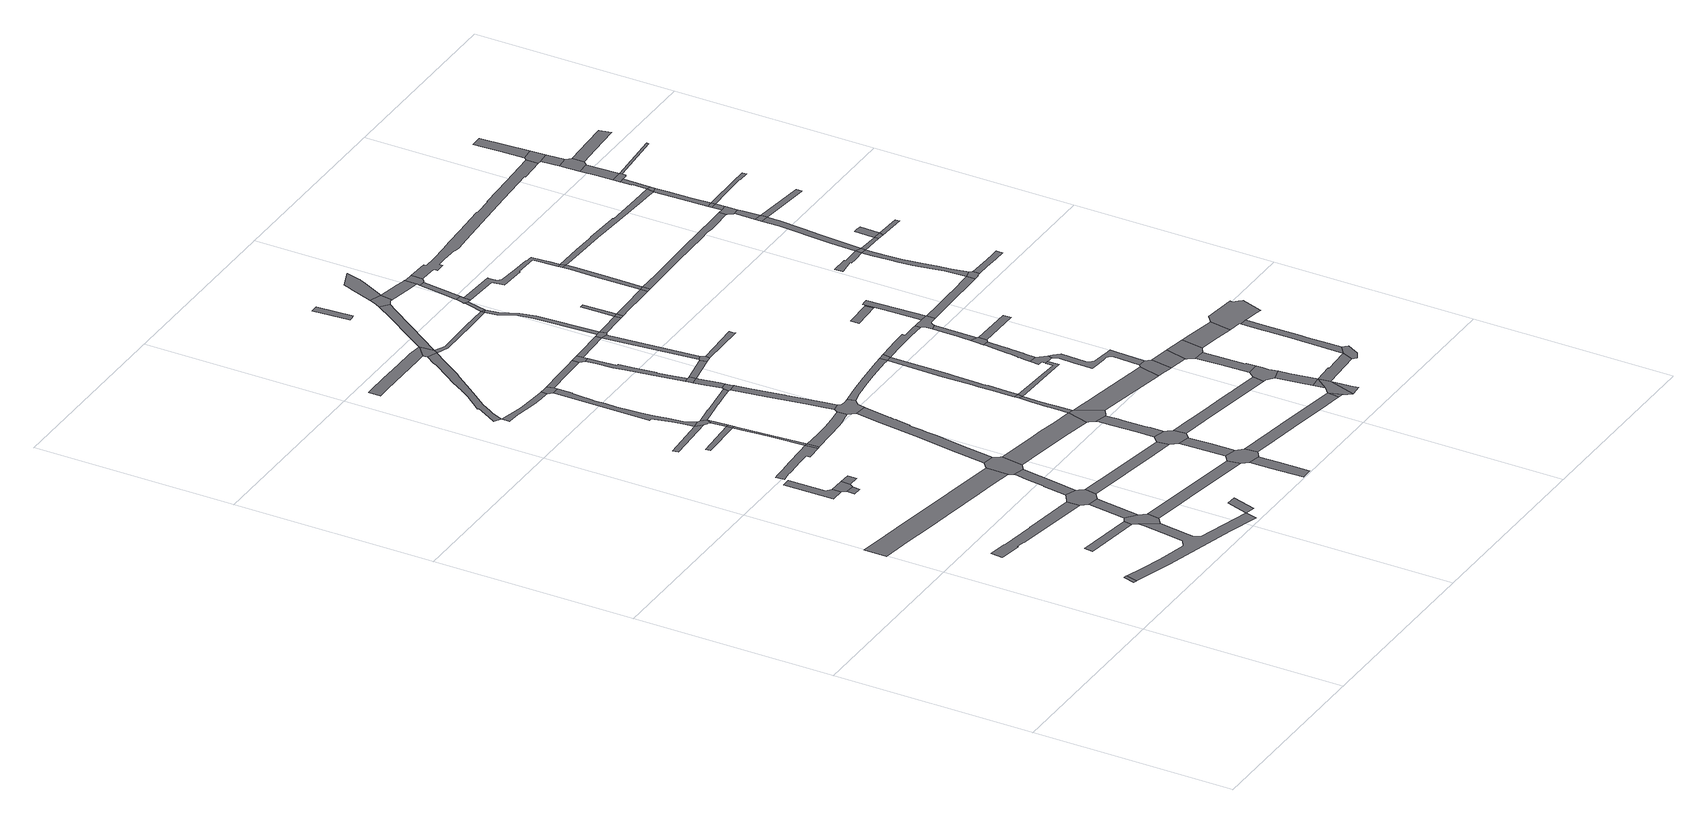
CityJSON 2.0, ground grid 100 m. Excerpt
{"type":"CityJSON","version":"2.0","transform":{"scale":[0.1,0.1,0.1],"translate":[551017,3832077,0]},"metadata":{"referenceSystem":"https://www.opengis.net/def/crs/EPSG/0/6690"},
"CityObjects":{
"road1":{"type":"Road","geometry":[{"type":"MultiSurface","lod":"1","boundaries":[[[0,1,2,3,4,5]]]}]},
"road2":{"type":"Road","attributes":{"RoadStructureAttribute.sectionType":"1"},"geometry":[{"type":"MultiSurface","lod":"1","boundaries":[[[6,7,8,9,10,11,12,13,14,15,16,17,18,19,20]]]}]},
"road3":{"type":"Road","attributes":{"RoadStructureAttribute.sectionType":"1"},"geometry":[{"type":"MultiSurface","lod":"1","boundaries":[[[21,22,23,24]]]}]},
"road4":{"type":"Road","attributes":{"RoadStructureAttribute.sectionType":"1"},"geometry":[{"type":"MultiSurface","lod":"1","boundaries":[[[25,26,27,28,29,30,31,3,2,32,33,34,35,36,37,38,39,40,41,42]]]}]},
"road5":{"type":"Road","attributes":{"RoadStructureAttribute.sectionType":"1"},"geometry":[{"type":"MultiSurface","lod":"1","boundaries":[[[43,44,45,46,47,48,49,50,51,52,53,54,55,56,57]]]}]},
"road6":{"type":"Road","attributes":{"RoadStructureAttribute.sectionType":"1"},"geometry":[{"type":"MultiSurface","lod":"1","boundaries":[[[58,59,60,61,62,63]]]}]},
"road7":{"type":"Road","geometry":[{"type":"MultiSurface","lod":"1","boundaries":[[[64,65,66,67]]]}]},
"road8":{"type":"Road","geometry":[{"type":"MultiSurface","lod":"1","boundaries":[[[63,62,64,67,68,69]]]}]},
"road9":{"type":"Road","geometry":[{"type":"MultiSurface","lod":"1","boundaries":[[[70,24,23,25,42,71,72,73]]]}]},
"road10":{"type":"Road","attributes":{"RoadStructureAttribute.sectionType":"1"},"geometry":[{"type":"MultiSurface","lod":"1","boundaries":[[[74,75,69,68]]]}]},
"road11":{"type":"Road","attributes":{"RoadStructureAttribute.sectionType":"1"},"geometry":[{"type":"MultiSurface","lod":"1","boundaries":[[[76,77,70,73,78]]]}]},
"road12":{"type":"Road","geometry":[{"type":"MultiSurface","lod":"1","boundaries":[[[79,80,81,20,19,76,78,82,83,84,85,86]]]}]},
"road13":{"type":"Road","attributes":{"RoadStructureAttribute.sectionType":"1"},"geometry":[{"type":"MultiSurface","lod":"1","boundaries":[[[87,88,89,90,91,92,93,94,95,96,97,98,99]]]}]},
"road14":{"type":"Road","geometry":[{"type":"MultiSurface","lod":"1","boundaries":[[[100,101,37,102]]]}]},
"road15":{"type":"Road","attributes":{"RoadStructureAttribute.sectionType":"1"},"geometry":[{"type":"MultiSurface","lod":"1","boundaries":[[[103,104,105,106,107,79,86,108,109]]]}]},
"road16":{"type":"Road","attributes":{"RoadStructureAttribute.sectionType":"1"},"geometry":[{"type":"MultiSurface","lod":"1","boundaries":[[[110,111,112,113]]]}]},
"road17":{"type":"Road","geometry":[{"type":"MultiSurface","lod":"1","boundaries":[[[114,115,116,117,118]]]}]},
"road18":{"type":"Road","attributes":{"RoadStructureAttribute.sectionType":"1"},"geometry":[{"type":"MultiSurface","lod":"1","boundaries":[[[119,120,121,72,71,122,123,124,125,126]]]}]},
"road19":{"type":"Road","geometry":[{"type":"MultiSurface","lod":"1","boundaries":[[[87,99,127,128]]]}]},
"road20":{"type":"Road","geometry":[{"type":"MultiSurface","lod":"1","boundaries":[[[129,130,57,56,131,103,109,132,133,134,135,136,137]]]}]},
"road21":{"type":"Road","attributes":{"RoadStructureAttribute.sectionType":"1"},"geometry":[{"type":"MultiSurface","lod":"1","boundaries":[[[138,139,140,118,141,142,143,87,128]]]}]},
"road22":{"type":"Road","attributes":{"RoadStructureAttribute.sectionType":"1"},"geometry":[{"type":"MultiSurface","lod":"1","boundaries":[[[144,145,146,147,148,149,150,151,152,153,154,155,156,157,158,159,160,161,162]]]}]},
"road23":{"type":"Road","geometry":[{"type":"MultiSurface","lod":"1","boundaries":[[[163,110,113,164,165,166,167,168,169,170]]]}]},
"road24":{"type":"Road","geometry":[{"type":"MultiSurface","lod":"1","boundaries":[[[171,114,118,140]]]}]},
"road25":{"type":"Road","attributes":{"RoadStructureAttribute.sectionType":"1"},"geometry":[{"type":"MultiSurface","lod":"1","boundaries":[[[169,168,114,171]]]}]},
"road26":{"type":"Road","attributes":{"RoadStructureAttribute.sectionType":"1"},"geometry":[{"type":"MultiSurface","lod":"1","boundaries":[[[172,173,83,82,174,175,176,177,178]]]}]},
"road27":{"type":"Road","attributes":{"RoadStructureAttribute.sectionType":"1"},"geometry":[{"type":"MultiSurface","lod":"1","boundaries":[[[179,180,181,182,183,110,163,184,185,186,187,188,189,190,191,192,193,194,195,196,197,198,199]]]}]},
"road28":{"type":"Road","attributes":{"RoadStructureAttribute.sectionType":"1"},"geometry":[{"type":"MultiSurface","lod":"1","boundaries":[[[200,201,202,203,128,127,204,205,206,207]]]}]},
"road29":{"type":"Road","attributes":{"RoadStructureAttribute.sectionType":"1"},"geometry":[{"type":"MultiSurface","lod":"1","boundaries":[[[208,209,210,211,212,213,214,215,216,217,218,219,220,221,222,223,224,149,225,226,227,228,229,230,231,232,233,234,235]]]}]},
"road30":{"type":"Road","attributes":{"RoadStructureAttribute.sectionType":"1"},"geometry":[{"type":"MultiSurface","lod":"1","boundaries":[[[236,237,238,239,240,129,137,241,242,243,244,245,246,247,248,249,250,251,252,253,254]]]}]},
"road31":{"type":"Road","geometry":[{"type":"MultiSurface","lod":"1","boundaries":[[[255,162,161,179,199,256,257]]]}]},
"road32":{"type":"Road","attributes":{"RoadStructureAttribute.sectionType":"1"},"geometry":[{"type":"MultiSurface","lod":"1","boundaries":[[[258,259,260,261,262,263,264,265,266,267,268]]]}]},
"road33":{"type":"Road","attributes":{"RoadStructureAttribute.sectionType":"1"},"geometry":[{"type":"MultiSurface","lod":"1","boundaries":[[[269,270,271,272,273,170,169,274,275,276,277,278,279]]]}]},
"road34":{"type":"Road","attributes":{"RoadStructureAttribute.sectionType":"1"},"geometry":[{"type":"MultiSurface","lod":"1","boundaries":[[[280,281,282,283,284,285,286,287]]]}]},
"road35":{"type":"Road","attributes":{"RoadStructureAttribute.sectionType":"1"},"geometry":[{"type":"MultiSurface","lod":"1","boundaries":[[[288,289,290,291,135,134,292,293,294,295,296]]]}]},
"road36":{"type":"Road","geometry":[{"type":"MultiSurface","lod":"1","boundaries":[[[297,126,125,280,287,298,299,300]]]}]},
"road37":{"type":"Road","geometry":[{"type":"MultiSurface","lod":"1","boundaries":[[[301,302,303,304,305,306,200,207,236,254,307,308,309,310,311]]]}]},
"road38":{"type":"Road","attributes":{"RoadStructureAttribute.sectionType":"1"},"geometry":[{"type":"MultiSurface","lod":"1","boundaries":[[[312,313,297,300,314,315]]]}]},
"road39":{"type":"Road","attributes":{"RoadStructureAttribute.sectionType":"1"},"geometry":[{"type":"MultiSurface","lod":"1","boundaries":[[[316,317,318,319,320,321,257,256,322,323]]]}]},
"road40":{"type":"Road","attributes":{"RoadStructureAttribute.sectionType":"1"},"geometry":[{"type":"MultiSurface","lod":"1","boundaries":[[[324,325,326,327,328,329,330,331,332,333,334,335,336,337,338,339,305,304]]]}]},
"road41":{"type":"Road","geometry":[{"type":"MultiSurface","lod":"1","boundaries":[[[340,341,342,178,177,312,315,343,344,345,346,347]]]}]},
"road42":{"type":"Road","geometry":[{"type":"MultiSurface","lod":"1","boundaries":[[[348,349,350,269,279,351,352,353,332,331]]]}]},
"road43":{"type":"Road","geometry":[{"type":"MultiSurface","lod":"1","boundaries":[[[268,267,208,235,354,355]]]}]},
"road44":{"type":"Road","attributes":{"RoadStructureAttribute.sectionType":"1"},"geometry":[{"type":"MultiSurface","lod":"1","boundaries":[[[356,357,358,359,360,361,362,350,349]]]}]},
"road45":{"type":"Road","geometry":[{"type":"MultiSurface","lod":"1","boundaries":[[[363,364,365,366,367,360,359]]]}]},
"road46":{"type":"Road","attributes":{"RoadStructureAttribute.sectionType":"1"},"geometry":[{"type":"MultiSurface","lod":"1","boundaries":[[[368,369,370,371,372,373,340,347,374,375,376,377,378]]]}]},
"road47":{"type":"Road","attributes":{"RoadStructureAttribute.sectionType":"1"},"geometry":[{"type":"MultiSurface","lod":"1","boundaries":[[[379,380,381,382,383,384,385,386,387,388,389,390,391,392,366,365]]]}]},
"road48":{"type":"Road","geometry":[{"type":"MultiSurface","lod":"1","boundaries":[[[393,316,323,387,386,394]]]}]},
"road49":{"type":"Road","geometry":[{"type":"MultiSurface","lod":"1","boundaries":[[[296,295,395,368,378,396,397,398,399]]]}]},
"road50":{"type":"Road","attributes":{"RoadStructureAttribute.sectionType":"1"},"geometry":[{"type":"MultiSurface","lod":"1","boundaries":[[[400,363,359,401]]]}]},
"road51":{"type":"Road","attributes":{"RoadStructureAttribute.sectionType":"1"},"geometry":[{"type":"MultiSurface","lod":"1","boundaries":[[[402,403,404,405,406,407,296,399,408,409,410,411,412]]]}]},
"road52":{"type":"Road","attributes":{"RoadStructureAttribute.sectionType":"1"},"geometry":[{"type":"MultiSurface","lod":"1","boundaries":[[[413,414,415,416,417,311,310,418,419,420,421,422,423,424,425,426]]]}]},
"road53":{"type":"Road","geometry":[{"type":"MultiSurface","lod":"1","boundaries":[[[427,402,412,428]]]}]},
"road54":{"type":"Road","attributes":{"RoadStructureAttribute.sectionType":"1"},"geometry":[{"type":"MultiSurface","lod":"1","boundaries":[[[429,430,431,393,394,432,433]]]}]},
"road55":{"type":"Road","attributes":{"RoadStructureAttribute.sectionType":"1"},"geometry":[{"type":"MultiSurface","lod":"1","boundaries":[[[434,435,436,268,355,437,438,439,440,441,442]]]}]},
"road56":{"type":"Road","attributes":{"RoadStructureAttribute.sectionType":"1"},"geometry":[{"type":"MultiSurface","lod":"1","boundaries":[[[443,444,355,354,445,446,447,448]]]}]},
"road57":{"type":"Road","geometry":[{"type":"MultiSurface","lod":"1","boundaries":[[[449,450,400,401,451,452]]]}]},
"road58":{"type":"Road","attributes":{"RoadStructureAttribute.sectionType":"1"},"geometry":[{"type":"MultiSurface","lod":"1","boundaries":[[[453,454,455,456,299,298,457,458,459,460,461]]]}]},
"road59":{"type":"Road","geometry":[{"type":"MultiSurface","lod":"1","boundaries":[[[462,463,464,465,466,467]]]}]},
"road60":{"type":"Road","attributes":{"RoadStructureAttribute.sectionType":"1"},"geometry":[{"type":"MultiSurface","lod":"1","boundaries":[[[433,450,449,468,469]]]}]},
"road61":{"type":"Road","attributes":{"RoadStructureAttribute.sectionType":"1"},"geometry":[{"type":"MultiSurface","lod":"1","boundaries":[[[470,471,472,473,474,475,476,426,477,478,479,480,481,482,427,428]]]}]},
"road62":{"type":"Road","attributes":{"RoadStructureAttribute.sectionType":"1"},"geometry":[{"type":"MultiSurface","lod":"1","boundaries":[[[483,484,485,486,487,488,489,490,344,343,491,492,493,494,495]]]}]},
"road63":{"type":"Road","geometry":[{"type":"MultiSurface","lod":"1","boundaries":[[[496,497,429,433,469,498]]]}]},
"road64":{"type":"Road","attributes":{"RoadStructureAttribute.sectionType":"1"},"geometry":[{"type":"MultiSurface","lod":"1","boundaries":[[[499,500,501,502,399,398,503,504,505]]]}]},
"road65":{"type":"Road","geometry":[{"type":"MultiSurface","lod":"1","boundaries":[[[506,507,508,509,452,451]]]}]},
"road66":{"type":"Road","attributes":{"RoadStructureAttribute.sectionType":"1"},"geometry":[{"type":"MultiSurface","lod":"1","boundaries":[[[510,511,428,412,512,513]]]}]},
"road67":{"type":"Road","attributes":{"RoadStructureAttribute.sectionType":"1"},"geometry":[{"type":"MultiSurface","lod":"1","boundaries":[[[514,515,516,517,447,518,519,520,521,497,496]]]}]},
"road68":{"type":"Road","geometry":[{"type":"MultiSurface","lod":"1","boundaries":[[[522,523,434,442,524,525,526]]]}]},
"road69":{"type":"Road","geometry":[{"type":"MultiSurface","lod":"1","boundaries":[[[527,413,426,476]]]}]},
"road70":{"type":"Road","geometry":[{"type":"MultiSurface","lod":"1","boundaries":[[[448,447,517]]]}]},
"road71":{"type":"Road","attributes":{"RoadStructureAttribute.sectionType":"1"},"geometry":[{"type":"MultiSurface","lod":"1","boundaries":[[[528,529,496,498,530,531]]]}]},
"road72":{"type":"Road","attributes":{"RoadStructureAttribute.sectionType":"1"},"geometry":[{"type":"MultiSurface","lod":"1","boundaries":[[[532,533,448,517,534]]]}]},
"road73":{"type":"Road","geometry":[{"type":"MultiSurface","lod":"1","boundaries":[[[535,536,537,538,532,534,539,540,541]]]}]},
"road74":{"type":"Road","attributes":{"RoadStructureAttribute.sectionType":"1"},"geometry":[{"type":"MultiSurface","lod":"1","boundaries":[[[542,543,544,545,546,547,548,549,550,551,552,553,554,522,526]]]}]},
"road75":{"type":"Road","geometry":[{"type":"MultiSurface","lod":"1","boundaries":[[[555,528,531,556]]]}]},
"road76":{"type":"Road","attributes":{"RoadStructureAttribute.sectionType":"1"},"geometry":[{"type":"MultiSurface","lod":"1","boundaries":[[[557,558,526,525,559,560,561,562]]]}]},
"road77":{"type":"Road","attributes":{"RoadStructureAttribute.sectionType":"1"},"geometry":[{"type":"MultiSurface","lod":"1","boundaries":[[[461,460,563]]]}]},
"road78":{"type":"Road","geometry":[{"type":"MultiSurface","lod":"1","boundaries":[[[564,565,566,528,555]]]}]},
"road79":{"type":"Road","geometry":[{"type":"MultiSurface","lod":"1","boundaries":[[[567,568,569,570,510,513,571,572,573,574]]]}]},
"road80":{"type":"Road","attributes":{"RoadStructureAttribute.sectionType":"1"},"geometry":[{"type":"MultiSurface","lod":"1","boundaries":[[[575,576,535,541,577]]]}]},
"road81":{"type":"Road","attributes":{"RoadStructureAttribute.sectionType":"1"},"geometry":[{"type":"MultiSurface","lod":"1","boundaries":[[[578,579,580,581,582,583,584,527,476,585,586,587,588,589,590,591]]]}]},
"road82":{"type":"Road","attributes":{"RoadStructureAttribute.sectionType":"1"},"geometry":[{"type":"MultiSurface","lod":"1","boundaries":[[[592,593,461,563,594,595,596]]]}]},
"road83":{"type":"Road","attributes":{"RoadStructureAttribute.sectionType":"1"},"geometry":[{"type":"MultiSurface","lod":"1","boundaries":[[[597,598,599,600,601,602,603,604,605,567,574,606,607,608,609,610,611,612,613,614]]]}]},
"road84":{"type":"Road","geometry":[{"type":"MultiSurface","lod":"1","boundaries":[[[615,616,617,505,504,618,619,620,621,622,623]]]}]},
"road85":{"type":"Road","geometry":[{"type":"MultiSurface","lod":"1","boundaries":[[[624,625,626,596,595,627]]]}]},
"road86":{"type":"Road","geometry":[{"type":"MultiSurface","lod":"1","boundaries":[[[592,628,593]]]}]},
"road87":{"type":"Road","attributes":{"RoadStructureAttribute.sectionType":"1"},"geometry":[{"type":"MultiSurface","lod":"1","boundaries":[[[629,630,631,632,633,634,635,636,637,638,639,640,573,572,641,642,643,644,645,646,647,648,649,650,651,652,653,654,655,615,623]]]}]},
"road88":{"type":"Road","geometry":[{"type":"MultiSurface","lod":"1","boundaries":[[[656,562,561,657,575,577,658,659,660]]]}]},
"road89":{"type":"Road","attributes":{"RoadStructureAttribute.sectionType":"1"},"geometry":[{"type":"MultiSurface","lod":"1","boundaries":[[[661,662,663,664,628,592]]]}]},
"road90":{"type":"Road","geometry":[{"type":"MultiSurface","lod":"1","boundaries":[[[665,666,667,668,669,495,494,670,663,662]]]}]},
"road91":{"type":"Road","attributes":{"RoadStructureAttribute.sectionType":"1"},"geometry":[{"type":"MultiSurface","lod":"1","boundaries":[[[671,672,555,556,673,674,675]]]}]},
"road92":{"type":"Road","geometry":[{"type":"MultiSurface","lod":"1","boundaries":[[[676,677,597,614,678,679,680,681,682,683]]]}]},
"road93":{"type":"Road","attributes":{"RoadStructureAttribute.sectionType":"1"},"geometry":[{"type":"MultiSurface","lod":"1","boundaries":[[[621,620,684,685]]]}]},
"road94":{"type":"Road","attributes":{"RoadStructureAttribute.sectionType":"1"},"geometry":[{"type":"MultiSurface","lod":"1","boundaries":[[[686,687,688,689,690,691,692,676,683]]]}]},
"road95":{"type":"Road","attributes":{"RoadStructureAttribute.sectionType":"1"},"geometry":[{"type":"MultiSurface","lod":"1","boundaries":[[[693,694,669,668,695,696,697,698]]]}]},
"road96":{"type":"Road","attributes":{"RoadStructureAttribute.sectionType":"1"},"geometry":[{"type":"MultiSurface","lod":"1","boundaries":[[[699,700,701,702,703,704,705,706,707,708,540,539,709,710,711,712,713,714,715,716,717]]]}]},
"road97":{"type":"Road","geometry":[{"type":"MultiSurface","lod":"1","boundaries":[[[718,719,591,590,720,721,722,723,689,688,724,725,726,727,728,729,730,731]]]}]},
"road98":{"type":"Road","attributes":{"RoadStructureAttribute.sectionType":"1"},"geometry":[{"type":"MultiSurface","lod":"1","boundaries":[[[732,733,734,735,592,596,736]]]}]},
"road99":{"type":"Road","attributes":{"RoadStructureAttribute.sectionType":"1"},"geometry":[{"type":"MultiSurface","lod":"1","boundaries":[[[737,738,739,740]]]}]},
"road100":{"type":"Road","geometry":[{"type":"MultiSurface","lod":"1","boundaries":[[[685,684,741,742,693,698,743,744,745,746]]]}]},
"road101":{"type":"Road","geometry":[{"type":"MultiSurface","lod":"1","boundaries":[[[747,671,675,748]]]}]},
"road102":{"type":"Road","geometry":[{"type":"MultiSurface","lod":"1","boundaries":[[[749,750,751,752,681,680]]]}]},
"road103":{"type":"Road","attributes":{"RoadStructureAttribute.sectionType":"1"},"geometry":[{"type":"MultiSurface","lod":"1","boundaries":[[[753,754,755,756,731,730]]]}]},
"road104":{"type":"Road","attributes":{"RoadStructureAttribute.sectionType":"1"},"geometry":[{"type":"MultiSurface","lod":"1","boundaries":[[[757,758,759,671,747,760,761,762,763]]]}]},
"road105":{"type":"Road","geometry":[{"type":"MultiSurface","lod":"1","boundaries":[[[716,757,763,717]]]}]},
"road106":{"type":"Road","geometry":[{"type":"MultiSurface","lod":"1","boundaries":[[[764,732,736,765,766,767]]]}]},
"road107":{"type":"Road","attributes":{"RoadStructureAttribute.sectionType":"1"},"geometry":[{"type":"MultiSurface","lod":"1","boundaries":[[[768,746,745,769,770,771]]]}]},
"road108":{"type":"Road","attributes":{"RoadStructureAttribute.sectionType":"1"},"geometry":[{"type":"MultiSurface","lod":"1","boundaries":[[[772,773,774,775,776,777,778,779,780,781,782,783,784,785,786,732,764]]]}]},
"road109":{"type":"Road","attributes":{"RoadStructureAttribute.sectionType":"1"},"geometry":[{"type":"MultiSurface","lod":"1","boundaries":[[[787,788,789,790,791,729,728,792,793,794,795]]]}]},
"road110":{"type":"Road","geometry":[{"type":"MultiSurface","lod":"1","boundaries":[[[796,797,798,771,770,799,800,779,778,801,802,803,804,805,806]]]}]},
"road111":{"type":"Road","attributes":{"RoadStructureAttribute.sectionType":"1"},"geometry":[{"type":"MultiSurface","lod":"1","boundaries":[[[807,808,809,810,811,812,747,748,813,814,815,816,817,818,819,820,821,822]]]}]},
"road112":{"type":"Road","attributes":{"RoadStructureAttribute.sectionType":"1"},"geometry":[{"type":"MultiSurface","lod":"1","boundaries":[[[823,824,825,826,827,828,829,830,831,832,833,834,835,836,660,659,837,838,839,840,841,842,843,844,845,846,847,848,849,850,851,852,853,854]]]}]},
"road113":{"type":"Road","geometry":[{"type":"MultiSurface","lod":"1","boundaries":[[[855,856,857,858,859,860,861,862,863,864,865]]]}]},
"road114":{"type":"Road","geometry":[{"type":"MultiSurface","lod":"1","boundaries":[[[866,867,868,787,795,869,870,871,872,873]]]}]},
"road115":{"type":"Road","attributes":{"RoadStructureAttribute.sectionType":"1"},"geometry":[{"type":"MultiSurface","lod":"1","boundaries":[[[864,874,875,876,877,878,879,880,881,787,868,882,883,884,885,886,887,888,889]]]}]},
"road116":{"type":"Road","attributes":{"RoadStructureAttribute.sectionType":"1"},"geometry":[{"type":"MultiSurface","lod":"1","boundaries":[[[890,891,892,893,894,895,896,897,717,763,898,899,900,901,902,903,904,905]]]}]},
"road117":{"type":"Road","geometry":[{"type":"MultiSurface","lod":"1","boundaries":[[[865,864,889,906]]]}]},
"road118":{"type":"Road","attributes":{"RoadStructureAttribute.sectionType":"1"},"geometry":[{"type":"MultiSurface","lod":"1","boundaries":[[[907,908,909,873,872,910,911,912,913]]]}]},
"road119":{"type":"Road","attributes":{"RoadStructureAttribute.sectionType":"1"},"geometry":[{"type":"MultiSurface","lod":"1","boundaries":[[[906,889,914,915]]]}]},
"road120":{"type":"Road","attributes":{"RoadStructureAttribute.sectionType":"1"},"geometry":[{"type":"MultiSurface","lod":"1","boundaries":[[[916,917,918,919,920,921,922,923,865,906,924,925,926,927,928,929,930,931]]]}]},
"road121":{"type":"Road","geometry":[{"type":"MultiSurface","lod":"1","boundaries":[[[915,914,932,933]]]}]},
"road122":{"type":"Road","geometry":[{"type":"MultiSurface","lod":"1","boundaries":[[[934,935,936,937,938,915,933]]]}]},
"road123":{"type":"Road","geometry":[{"type":"MultiSurface","lod":"1","boundaries":[[[939,916,931,940]]]}]},
"road124":{"type":"Road","attributes":{"RoadStructureAttribute.sectionType":"1"},"geometry":[{"type":"MultiSurface","lod":"1","boundaries":[[[941,942,943,944,939,940]]]}]},
"road125":{"type":"Road","geometry":[{"type":"MultiSurface","lod":"1","boundaries":[[[945,946,807,822,947,948,943,942]]]}]},
"road126":{"type":"Road","attributes":{"RoadStructureAttribute.sectionType":"1"},"geometry":[{"type":"MultiSurface","lod":"1","boundaries":[[[933,932,949,950]]]}]},
"road127":{"type":"Road","attributes":{"RoadStructureAttribute.sectionType":"1"},"geometry":[{"type":"MultiSurface","lod":"1","boundaries":[[[951,952,946,945]]]}]},
"road128":{"type":"Road","geometry":[{"type":"MultiSurface","lod":"1","boundaries":[[[953,954,952,951]]]}]},
"road129":{"type":"Road","attributes":{"RoadStructureAttribute.sectionType":"1"},"geometry":[{"type":"MultiSurface","lod":"1","boundaries":[[[955,956,957,904,958,959,954,953]]]}]},
"road130":{"type":"Road","geometry":[{"type":"MultiSurface","lod":"1","boundaries":[[[905,904,957,960]]]}]},
"road131":{"type":"Road","attributes":{"RoadStructureAttribute.sectionType":"1"},"geometry":[{"type":"MultiSurface","lod":"1","boundaries":[[[940,931,961,962,963]]]}]},
"road132":{"type":"Road","attributes":{"RoadStructureAttribute.sectionType":"1"},"geometry":[{"type":"MultiSurface","lod":"1","boundaries":[[[964,965,966,967,905,960]]]}]},
"road133":{"type":"Road","geometry":[{"type":"MultiSurface","lod":"1","boundaries":[[[968,969,970,965,964,971,972,973,974,975]]]}]},
"road134":{"type":"Road","attributes":{"RoadStructureAttribute.sectionType":"1"},"geometry":[{"type":"MultiSurface","lod":"1","boundaries":[[[976,977,978,979,953,951,980,981,982,983]]]}]},
"road135":{"type":"Road","attributes":{"RoadStructureAttribute.sectionType":"1"},"geometry":[{"type":"MultiSurface","lod":"1","boundaries":[[[984,985,986,987,988,969,968]]]}]},
"road136":{"type":"Road","geometry":[{"type":"MultiSurface","lod":"1","boundaries":[[[989,990,991,992,986,985,993,994]]]}]},
"road137":{"type":"Road","attributes":{"RoadStructureAttribute.sectionType":"1"},"geometry":[{"type":"MultiSurface","lod":"1","boundaries":[[[995,996,997,991,990]]]}]},
"road138":{"type":"Road","geometry":[{"type":"MultiSurface","lod":"1","boundaries":[[[998,999,823,854,996,995]]]}]},
"road139":{"type":"Road","attributes":{"RoadStructureAttribute.sectionType":"1"},"geometry":[{"type":"MultiSurface","lod":"1","boundaries":[[[1000,1001,1002,1003,999,998]]]}]},
"road140":{"type":"Road","attributes":{"RoadStructureAttribute.sectionType":"1"},"geometry":[{"type":"MultiSurface","lod":"1","boundaries":[[[1004,968,975,1005]]]}]},
"road141":{"type":"Road","attributes":{"RoadStructureAttribute.sectionType":"1"},"geometry":[{"type":"MultiSurface","lod":"1","boundaries":[[[1006,1007,994,993,1008,1009,1010]]]}]}
},
"vertices":[
[346,285,0],[330,228,0],[346,223,0],[362,281,0],[362,282,0],[362,284,0],
[520,853,0],[520,850,0],[336,878,0],[335,881,0],[245,894,0],[237,834,0],[248,832,0],[348,817,0],[350,822,0],[395,815,0],[395,812,0],[487,799,0],[487,797,0],[788,752,0],[785,814,0],
[478,554,0],[472,512,0],[755,472,0],[761,513,0],
[776,450,0],[772,418,0],[760,320,0],[743,212,0],[707,188,0],[563,222,0],[453,254,0],[357,220,0],[537,166,0],[544,165,0],[910,68,0],[1067,22,0],[1084,82,0],[814,157,0],[798,186,0],[801,216,0],[824,367,0],[824,369,0],
[687,1291,0],[497,1320,0],[311,1348,0],[154,1372,0],[1,1395,0],[1,1284,0],[121,1266,0],[227,1250,0],[307,1237,0],[432,1219,0],[554,1200,0],[666,1183,0],[758,1169,0],[867,1152,0],[868,1263,0],
[359,1785,0],[356,1971,0],[311,1970,0],[315,1722,0],[382,1720,0],[381,1765,0],
[398,1700,0],[397,1662,0],[442,1661,0],[443,1698,0],
[457,1718,0],[459,1763,0],
[787,529,0],[859,394,0],[867,454,0],[841,488,0],
[516,1717,0],[517,1762,0],
[815,718,0],[788,537,0],[873,710,0],
[834,847,0],[822,838,0],[798,822,0],[908,736,0],[916,795,0],[907,806,0],[899,816,0],[891,827,0],
[653,2050,0],[596,2047,0],[492,2041,0],[423,2037,0],[369,2034,0],[350,2031,0],[356,1989,0],[400,1995,0],[425,1995,0],[513,2000,0],[576,2002,0],[577,1984,0],[656,1988,0],
[1169,188,0],[1119,190,0],[1132,69,0],
[879,1128,0],[879,1125,0],[869,1061,0],[855,967,0],[851,967,0],[907,935,0],[933,1114,0],
[560,2551,0],[332,2536,0],[334,2507,0],[590,2523,0],
[626,2427,0],[410,2414,0],[412,2403,0],[413,2392,0],[629,2399,0],
[1297,388,0],[1152,410,0],[1019,431,0],[965,378,0],[1137,352,0],[1293,328,0],[1440,306,0],[1430,367,0],
[670,1989,0],[667,2048,0],
[899,1289,0],[874,1268,0],[869,1147,0],[936,1116,0],[960,1133,0],[966,1138,0],[983,1246,0],[979,1252,0],[958,1280,0],
[655,2221,0],[644,2382,0],[642,2400,0],[632,2360,0],[640,2263,0],[644,2203,0],
[459,3282,0],[443,3283,0],[343,3294,0],[313,3298,0],[208,3322,0],[204,3322,0],[204,3282,0],[208,3281,0],[273,3277,0],[281,3275,0],[377,3259,0],[386,3257,0],[388,3257,0],[389,3257,0],[438,3253,0],[443,3253,0],[476,3251,0],[489,3250,0],[490,3281,0],
[597,2557,0],[596,2519,0],[600,2516,0],[604,2514,0],[607,2512,0],[619,2504,0],[634,2529,0],[610,2553,0],
[641,2428,0],
[1294,735,0],[1131,761,0],[997,722,0],[1118,703,0],[1277,678,0],[1428,655,0],[1422,716,0],
[508,3229,0],[507,2748,0],[523,2748,0],[543,2654,0],[551,2605,0],[572,2608,0],[567,2639,0],[560,2694,0],[553,2747,0],[550,2747,0],[546,2793,0],[542,2833,0],[540,2870,0],[539,2932,0],[539,2987,0],[538,3039,0],[538,3060,0],[541,3118,0],[544,3156,0],[548,3157,0],[547,3230,0],
[969,2063,0],[896,2055,0],[832,2049,0],[761,2046,0],[873,2000,0],[903,2003,0],[949,2012,0],[971,2015,0],
[509,3860,0],[478,3815,0],[464,3790,0],[410,3709,0],[372,3656,0],[353,3626,0],[348,3618,0],[331,3592,0],[327,3586,0],[326,3584,0],[299,3545,0],[233,3463,0],[228,3458,0],[232,3455,0],[236,3453,0],[190,3375,0],[171,3343,0],[206,3325,0],[229,3382,0],[239,3399,0],[272,3453,0],[322,3517,0],[381,3595,0],[426,3657,0],[445,3678,0],[466,3709,0],[509,3772,0],[557,3842,0],
[999,1984,0],[980,1852,0],[953,1665,0],[945,1604,0],[926,1475,0],[977,1415,0],[993,1520,0],[1002,1585,0],[1009,1640,0],[1014,1665,0],[1016,1728,0],[1023,1728,0],[1028,1761,0],[1034,1802,0],[1034,1807,0],[1036,1820,0],[1039,1838,0],[1039,1840,0],[1059,1975,0],
[520,3281,0],[547,3248,0],[537,3280,0],
[493,3942,0],[489,3942,0],[393,3942,0],[254,3943,0],[144,3942,0],[122,3942,0],[122,3882,0],[188,3882,0],[459,3882,0],[507,3883,0],[567,3934,0],
[897,2592,0],[866,2588,0],[783,2576,0],[708,2565,0],[707,2569,0],[722,2544,0],[774,2553,0],[775,2550,0],[856,2562,0],[890,2567,0],[895,2567,0],
[1465,273,0],[1467,212,0],[1468,168,0],[1473,9,0],[1531,10,0],[1530,44,0],[1527,168,0],[1525,262,0],
[1443,1171,0],[1350,1187,0],[1256,1203,0],[1206,1211,0],[1114,1115,0],[1256,1092,0],[1270,1090,0],[1419,1063,0],[1449,1170,0],
[1463,392,0],[1561,287,0],[1553,348,0],[1525,378,0],
[1059,2073,0],[1032,2075,0],[1031,2076,0],[1019,2090,0],[980,2083,0],[979,2080,0],[1064,2007,0],[1064,2011,0],[1089,2039,0],[1090,2039,0],[1080,2076,0],
[1457,623,0],[1460,520,0],[1521,503,0],[1518,611,0],
[789,3290,0],[742,3288,0],[646,3285,0],[632,3284,0],[563,3281,0],[561,3281,0],[664,3252,0],[790,3257,0],
[1019,2091,0],[1008,2161,0],[982,2327,0],[981,2334,0],[981,2337,0],[955,2499,0],[948,2546,0],[945,2567,0],[905,2562,0],[905,2561,0],[931,2394,0],[941,2330,0],[960,2214,0],[969,2156,0],[972,2134,0],[980,2085,0],
[1453,744,0],[1444,736,0],[1432,725,0],[1547,636,0],[1542,697,0],[1532,709,0],[1525,718,0],[1515,730,0],
[943,2577,0],[938,2608,0],[903,2603,0],[898,2566,0],[902,2564,0],[904,2563,0],
[560,3841,0],[572,3862,0],
[934,2640,0],[919,2733,0],[918,2738,0],[918,2741,0],[878,2735,0],[888,2672,0],[890,2672,0],
[912,2774,0],[899,2772,0],[898,2773,0],[873,2769,0],[875,2755,0],
[1447,1031,0],[1447,1023,0],[1448,952,0],[1450,897,0],[1452,829,0],[1452,787,0],[1513,798,0],[1512,824,0],[1510,933,0],[1509,956,0],[1507,1016,0],
[887,2842,0],[875,2915,0],[878,2917,0],[865,3022,0],[855,3097,0],[849,3098,0],[841,3191,0],[836,3239,0],[810,3236,0],[815,3187,0],[821,3104,0],[830,3048,0],[848,2928,0],[866,2817,0],
[833,3292,0],[834,3261,0],
[1425,1056,0],[1517,1023,0],[1533,1034,0],[1544,1042,0],[1478,1165,0],
[1059,2801,0],[1065,2768,0],
[1454,1422,0],[1453,1359,0],[1451,1277,0],[1451,1275,0],[1451,1274,0],[1450,1228,0],[1477,1167,0],[1475,1248,0],[1474,1267,0],[1472,1324,0],[1474,1414,0],
[1455,2119,0],[1386,2115,0],[1275,2103,0],[1213,2095,0],[1151,2086,0],[1149,2053,0],[1175,2056,0],[1218,2061,0],[1309,2071,0],[1358,2076,0],[1384,2078,0],[1403,2079,0],[1422,2080,0],[1457,2081,0],
[1455,1444,0],[1481,1440,0],
[1017,3300,0],[997,3299,0],[888,3294,0],[930,3265,0],[1019,3269,0],
[776,4249,0],[718,4161,0],[621,4016,0],[576,3869,0],[585,3881,0],[626,3940,0],[709,4061,0],[787,4174,0],[820,4219,0],
[819,3840,0],[624,3836,0],[621,3818,0],[836,3821,0],[959,3822,0],[961,3842,0],
[1088,2816,0],[1065,2808,0],[1097,2773,0],[1103,2795,0],
[2025,277,0],[1881,299,0],[1743,319,0],[1633,336,0],[1682,268,0],[1820,248,0],[2009,219,0],[2138,199,0],[2147,258,0],
[619,4308,0],[619,4307,0],[637,4309,0],[654,4312,0],[643,4492,0],[608,4491,0],
[1050,3255,0],[1050,3263,0],
[1481,1500,0],[1483,1592,0],[1481,1618,0],[1480,1640,0],[1485,1768,0],[1486,1799,0],[1485,2082,0],[1451,1801,0],[1452,1691,0],[1453,1654,0],[1453,1622,0],[1453,1556,0],[1454,1470,0],
[1965,631,0],[1945,636,0],[1918,640,0],[1850,650,0],[1800,657,0],[1737,667,0],[1692,674,0],[1645,681,0],[1682,615,0],[1845,590,0],[1992,568,0],[2097,552,0],[2106,610,0],
[1057,3301,0],[1034,3300,0],[1066,3271,0],
[1813,1106,0],[1676,1130,0],[1574,1147,0],[1549,1152,0],[1727,1010,0],[1913,977,0],[1941,1084,0],
[1337,2776,0],[1339,2776,0],[1336,2791,0],[1334,2806,0],
[1770,1462,0],[1770,1426,0],[1788,1406,0],[1787,1462,0],
[1041,3610,0],[1026,3687,0],[987,3771,0],[978,3830,0],[967,3765,0],[1007,3681,0],[1020,3612,0],[1031,3350,0],
[807,4312,0],[791,4272,0],[846,4232,0],[857,4230,0],[865,4290,0],
[1490,2121,0],
[1207,3308,0],[1106,3303,0],[1168,3275,0],[1208,3276,0],
[987,3938,0],[978,3904,0],[1004,3930,0],
[997,3985,0],[995,3983,0],[989,3955,0],[983,3938,0],[1023,3929,0],[1025,3963,0],[1027,3981,0],
[872,4303,0],[900,4359,0],[927,4413,0],[936,4430,0],[941,4439,0],[940,4445,0],[944,4458,0],[959,4511,0],[867,4476,0],[863,4465,0],[859,4453,0],[856,4443,0],[852,4434,0],
[1227,3309,0],[1228,3277,0],
[1025,4261,0],[977,4270,0],[879,4226,0],[990,4206,0],[1026,4199,0],[1026,4261,0],
[2165,195,0],
[1221,3476,0],[1202,3476,0],[1204,3405,0],
[1749,1528,0],[1745,1484,0],[1770,1482,0],[1770,1463,0],[1798,1461,0],[1820,1460,0],[1831,1483,0],[1793,1524,0],
[1024,4182,0],[1012,4089,0],[1053,4180,0],
[1753,2116,0],[1680,2115,0],[1680,2123,0],[1681,2132,0],[1617,2128,0],[1611,2128,0],[1494,2121,0],[1499,2084,0],[1581,2087,0],[1655,2090,0],[1683,2091,0],[1736,2089,0],[1772,2088,0],[1772,2116,0],
[2229,353,0],[2178,287,0],[2178,175,0],[2191,157,0],[2238,294,0],
[1775,1776,0],[1774,1763,0],[1770,1720,0],[1764,1646,0],[1762,1635,0],[1756,1595,0],[1756,1592,0],[1755,1586,0],[1753,1561,0],[1796,1581,0],[1796,1592,0],[1796,1595,0],[1797,1625,0],[1801,1659,0],[1801,1665,0],[1801,1707,0],[1806,1765,0],[1806,1773,0],
[1957,1096,0],[1956,1095,0],[1955,1094,0],[1956,969,0],[1986,964,0],[2000,962,0],[2019,1070,0],[1997,1092,0],[1997,1093,0],
[2249,175,0],[2247,201,0],[2242,251,0],[2250,162,0],
[2169,344,0],
[2003,1245,0],[2003,1261,0],[2004,1269,0],[1969,1273,0],[1962,1274,0],[1886,1283,0],[1879,1291,0],[1871,1300,0],[1870,1303,0],[1867,1317,0],[1870,1440,0],[1846,1467,0],[1824,1452,0],[1835,1427,0],[1832,1348,0],[1830,1302,0],[1828,1261,0],[1837,1261,0],[1865,1258,0],[1918,1254,0],[1941,1253,0],[1945,1252,0],[1950,1249,0],[1955,1245,0],[1958,1241,0],[1960,1237,0],[1962,1233,0],
[1039,4258,0],[1025,4192,0],[1059,4184,0],[1077,4198,0],[1079,4257,0],
[2210,488,0],[2203,538,0],[2144,521,0],[2160,405,0],
[2196,584,0],[2195,613,0],[2195,624,0],[2194,643,0],[2135,642,0],[2112,549,0],
[1460,3318,0],[1314,3312,0],[1282,3279,0],[1399,3282,0],[1461,3283,0],
[1780,1842,0],[1779,1819,0],[1811,1777,0],[1813,1779,0],[1819,1784,0],[1821,1825,0],[1816,1828,0],[1812,1831,0],
[2098,944,0],[2123,1051,0],
[1813,1837,0],[1813,1844,0],[1815,2043,0],[1785,2035,0],[1784,1960,0],[1783,1908,0],[1782,1877,0],
[2122,906,0],[2128,778,0],[2194,692,0],[2186,693,0],[2185,813,0],[2183,904,0],
[1474,3786,0],[1472,3787,0],[1467,3871,0],[1430,3871,0],[1430,3876,0],[1340,3882,0],[1240,3889,0],[1222,3906,0],[1222,3947,0],[1221,3951,0],[1196,3919,0],[1205,3859,0],[1336,3853,0],[1337,3857,0],[1449,3852,0],[1452,3814,0],[1455,3768,0],[1458,3729,0],[1476,3729,0],
[1829,2115,0],[1789,2115,0],[1778,2082,0],[1782,2079,0],[1785,2075,0],[1785,2066,0],[1816,2049,0],[1819,2055,0],[1825,2062,0],[1829,2069,0],[1869,2070,0],[1868,2113,0],[1868,2115,0],[1830,2115,0],
[2474,360,0],[2463,360,0],[2332,354,0],[2331,359,0],[2448,306,0],
[1670,2382,0],[1671,2342,0],[1815,2349,0],[1811,2389,0],
[2102,937,0],[2122,910,0],[2190,908,0],[2203,917,0],[2213,924,0],[2231,1033,0],
[1484,3320,0],[1485,3284,0],
[2036,1781,0],[2037,1781,0],[2036,1801,0],[2035,1822,0],
[1855,2408,0],[1837,2407,0],[1819,2406,0],[1823,2297,0],
[1459,3707,0],[1459,3667,0],[1459,3543,0],[1485,3432,0],[1485,3535,0],[1484,3667,0],[1484,3703,0],
[2515,392,0],[2467,289,0],[2506,309,0],[2541,370,0],
[2289,1023,0],[2325,905,0],[2408,890,0],[2426,998,0],
[2516,466,0],[2515,566,0],[2515,596,0],[2514,713,0],[2514,769,0],[2514,871,0],[2514,872,0],[2474,871,0],[2474,821,0],[2474,769,0],[2474,740,0],[2475,605,0],[2475,565,0],[2476,538,0],[2474,376,0],
[2246,2119,0],[2210,2119,0],[2139,2117,0],[2060,2116,0],[1975,2114,0],[1941,2071,0],[2058,2074,0],[2185,2076,0],[2247,2077,0],
[2461,1028,0],[2446,1015,0],[2436,1007,0],[2441,885,0],[2474,879,0],[2593,858,0],[2616,854,0],[2651,960,0],[2639,975,0],[2620,998,0],[2621,1009,0],
[2196,3331,0],[2122,3330,0],[2010,3328,0],[1865,3326,0],[1733,3323,0],[1600,3321,0],[1501,3284,0],[1593,3287,0],[1746,3290,0],[1875,3292,0],[1964,3294,0],[2025,3296,0],[2059,3290,0],[2065,3290,0],[2094,3291,0],[2196,3295,0],
[2177,4287,0],[1977,4276,0],[1790,4267,0],[1785,4263,0],[1690,4258,0],[1685,4262,0],[1510,4252,0],[1407,4246,0],[1372,4244,0],[1341,4241,0],[1248,4236,0],[1185,4236,0],[1184,4252,0],[1183,4252,0],[1089,4198,0],[1170,4194,0],[1171,4183,0],[1171,4175,0],[1216,4176,0],[1221,4176,0],[1221,4195,0],[1270,4194,0],[1327,4193,0],[1357,4192,0],[1357,4186,0],[1383,4183,0],[1457,4189,0],[1667,4202,0],[1842,4213,0],[2051,4224,0],[2052,4220,0],[2179,4226,0],
[2106,2649,0],[2106,2656,0],[2020,2655,0],[2018,2655,0],[2020,2615,0],[2021,2615,0],[2102,2624,0],[2103,2616,0],[2136,2616,0],[2198,2618,0],[2201,2650,0],
[2290,2121,0],[2284,2128,0],[2283,2128,0],[2273,2077,0],[2273,2082,0],[2285,2082,0],[2295,2082,0],[2295,2116,0],
[2201,2565,0],[2205,2482,0],[2208,2436,0],[2211,2403,0],[2214,2373,0],[2218,2348,0],[2235,2254,0],[2239,2227,0],[2269,2213,0],[2259,2278,0],[2249,2341,0],[2239,2412,0],[2236,2436,0],[2233,2506,0],[2229,2572,0],[2230,2617,0],
[2114,3705,0],[1926,3711,0],[1926,3716,0],[1919,3717,0],[1745,3726,0],[1744,3723,0],[1727,3723,0],[1621,3726,0],[1504,3702,0],[1593,3699,0],[1755,3693,0],[1933,3683,0],[2121,3673,0],[2180,3669,0],[2212,3668,0],[2218,3702,0],
[2232,2639,0],
[2460,2111,0],[2381,2113,0],[2299,2116,0],[2363,2081,0],[2440,2079,0],[2496,2078,0],[2497,2110,0],
[2341,2612,0],[2342,2633,0],
[2223,3130,0],[2224,3046,0],[2224,3024,0],[2219,2967,0],[2212,2876,0],[2203,2774,0],[2202,2742,0],[2201,2708,0],[2235,2701,0],[2237,2756,0],[2246,2850,0],[2253,2946,0],[2263,3069,0],[2263,3073,0],[2266,3123,0],[2266,3127,0],
[2378,2610,0],[2385,2631,0],
[2386,2641,0],[2389,2732,0],[2366,2734,0],[2344,2734,0],[2342,2643,0],
[2222,3165,0],[2262,3159,0],
[2257,3248,0],[2255,3271,0],[2221,3268,0],[2221,3233,0],
[2253,3332,0],[2222,3331,0],[2198,3293,0],[2218,3271,0],
[2514,2604,0],[2515,2625,0],
[2251,3379,0],[2220,3378,0],
[2249,3401,0],[2220,3399,0],
[2246,3501,0],[2243,3617,0],[2241,3675,0],[2215,3575,0],[2218,3463,0],
[2241,3702,0],
[2529,3102,0],[2530,3102,0],[2530,3129,0],
[2241,3836,0],[2216,3834,0],[2216,3779,0],[2220,3779,0],
[2276,3872,0],[2215,3871,0],[2216,3836,0],[2247,3837,0],[2272,3837,0],[2271,3843,0],[2277,3844,0],[2277,3862,0],
[2540,3406,0],[2461,3404,0],[2422,3404,0],[2302,3402,0],[2351,3384,0],[2485,3388,0],[2486,3384,0],[2540,3384,0],
[2274,3884,0],[2270,4036,0],[2209,4033,0],[2210,4013,0],[2214,3954,0],
[2275,4126,0],[2263,4138,0],[2203,4133,0],[2206,4090,0],[2287,4056,0],[2285,4116,0],
[2258,4230,0],[2198,4226,0],[2201,4164,0],
[2253,4307,0],[2191,4301,0],
[2238,4556,0],[2179,4553,0],[2181,4507,0],[2186,4418,0],
[2558,3892,0],[2557,3882,0],
[2548,4129,0],[2443,4125,0],[2399,4062,0],[2557,4071,0],[2563,4071,0]
]}
